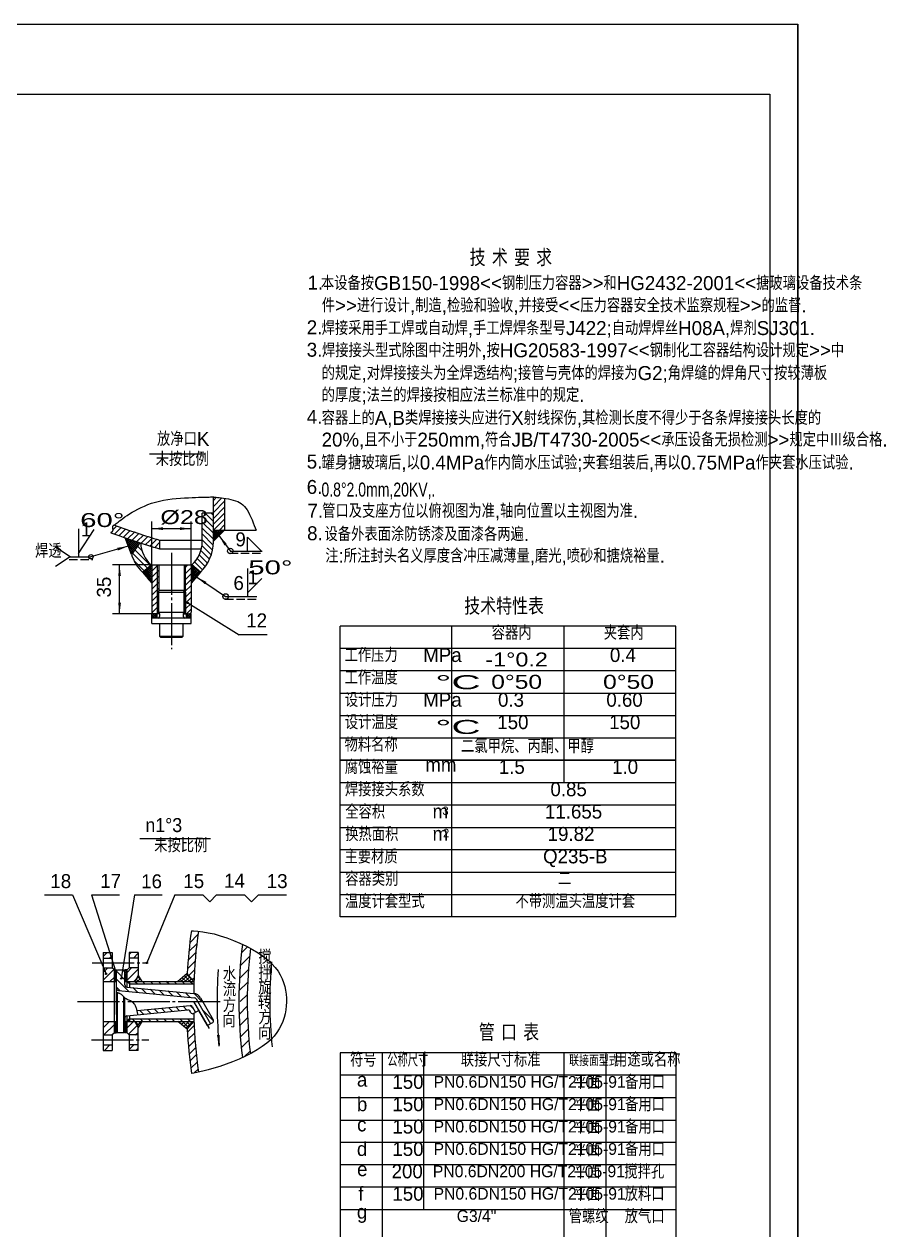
# Model space of a CAD drawing. Extents: x -33 to 593, y -246 to 621.
# Drawn here: x 284.6 to 592.7, y 164.3 to 595.5 of the extents above; entities that cross this region are included whole.
import ezdxf

# ---------------------------------------------------------------- set-up
doc = ezdxf.new("R2010")
doc.units = 0
doc.linetypes.add('DASHDOT', pattern=[18, 15, -1, 1, -1])
doc.linetypes.add('DASHED', pattern=[4, 3, -1])
doc.layers.get('0').update_dxf_attribs({"linetype": 'CONTINUOUS'})
for name, color, linetype in [('1', 7, 'CONTINUOUS'), ('2', 8, 'DASHDOT'), ('3', 2, 'DASHED'), ('5', 214, 'CONTINUOUS')]:
    doc.layers.add(name, color=color, linetype=linetype)
doc.styles.get("Standard").update_dxf_attribs({"font": 'isocp.shx', "width": 0.707, "bigfont": 'hztxt.shx'})
doc.styles.add('STYLE1', font='cadt_en.shx', dxfattribs={"width": 0.971372, "bigfont": 'cadt_hz.shx'})
doc.styles.add('STYLE10', font='cadt_en.shx', dxfattribs={"width": 1.565508, "bigfont": 'cadt_hz.shx'})
doc.styles.add('STYLE11', font='cadt_en.shx', dxfattribs={"width": 0.94961, "bigfont": 'cadt_hz.shx'})
doc.styles.add('STYLE13', font='cadt_en.shx', dxfattribs={"width": 2.161005, "bigfont": 'cadt_hz.shx'})
doc.styles.add('STYLE14', font='cadt_en.shx', dxfattribs={"width": 2.161005, "bigfont": 'cadt_hz.shx'})
doc.styles.add('STYLE15', font='cadt_en.shx', dxfattribs={"width": 1.248089, "bigfont": 'cadt_hz.shx'})
doc.styles.add('STYLE16', font='cadt_en.shx', dxfattribs={"width": 1.315585, "bigfont": 'cadt_hz.shx'})
doc.styles.add('STYLE17', font='cadt_en.shx', dxfattribs={"width": 1.315585, "bigfont": 'cadt_hz.shx'})
doc.styles.add('STYLE20', font='cadt_en.shx', dxfattribs={"width": 0.750162, "bigfont": 'cadt_hz.shx'})
doc.styles.add('STYLE8', font='cadt_en.shx', dxfattribs={"width": 1.565508, "bigfont": 'cadt_hz.shx'})
doc.styles.add('STYLE9', font='cadt_en.shx', dxfattribs={"width": 1.341857, "bigfont": 'cadt_hz.shx'})
doc.dimstyles.get("Standard").update_dxf_attribs({"dimtxt": 3.5, "dimasz": 4, "dimexe": 2, "dimexo": 0, "dimgap": 1, "dimtad": 1, "dimtoh": 1, "dimdec": 4, "dimzin": 0, "dimtxsty": 'STANDARD', "dimcen": 0, "dimazin": 3, "dimtfac": 1, "dimtdec": 4, "dimtmove": 0, "dimatfit": 3, "dimtolj": 1, "dimtzin": 0})

# ---------------------------------------------------------------- blocks, each defined once
blk = doc.blocks.new('*U119')
for p, q in [((316.13, 413.99), (316.05, 413.9)), ((316.19, 414.09), (316.13, 413.99)), ((316.24, 414.21), (316.19, 414.09)), ((316.22, 415.69), (316.2, 415.54)), ((316.2, 415.54), (316.2, 415.38)), ((316.2, 415.38), (316.22, 415.2)), ((316.25, 415.82), (316.22, 415.69)), ((316.22, 415.2), (316.24, 415.02)), ((316.24, 415.02), (316.26, 414.84)), ((316.27, 414.34), (316.24, 414.21)), ((316.31, 415.93), (316.25, 415.82)), ((316.26, 414.84), (316.28, 414.66)), ((316.28, 414.49), (316.27, 414.34)), ((316.28, 414.66), (316.28, 414.49)), ((316.37, 416.01), (316.31, 415.93)), ((316.45, 416.09), (316.37, 416.01)), ((316.53, 416.15), (316.45, 416.09)), ((316.61, 416.2), (316.53, 416.15)), ((316.69, 416.23), (316.61, 416.2)), ((316.75, 416.26), (316.69, 416.23)), ((316.8, 416.28), (316.75, 416.26)), ((316.84, 416.3), (316.8, 416.28)), ((316.87, 416.31), (316.84, 416.3)), ((316.89, 416.32), (316.87, 416.31)), ((316.9, 416.33), (316.89, 416.32)), ((316.91, 416.33), (316.9, 416.33)), ((316.91, 416.33), (316.91, 416.33, 1)), ((316.91, 416.33), (316.91, 416.33)), ((315.64, 413.62), (315.63, 413.61)), ((315.63, 413.61), (315.63, 413.6)), ((315.63, 413.61), (315.63, 413.6)), ((315.66, 413.63), (315.64, 413.62)), ((315.69, 413.64), (315.66, 413.63)), ((315.72, 413.66), (315.69, 413.64)), ((315.77, 413.69), (315.72, 413.66)), ((315.83, 413.73), (315.77, 413.69)), ((315.9, 413.78), (315.83, 413.73)), ((315.98, 413.83), (315.9, 413.78)), ((316.05, 413.9), (315.98, 413.83))]:
    blk.add_line(p, q)
blk = doc.blocks.new('*U120')
at = {"layer": '5'}
for p, q in [((321.25, 410.33), (321.48, 410.56)), ((324.02, 407.28), (321.42, 409.87)), ((324.31, 407.69), (321.44, 410.56)), ((321.44, 409.82), (322.19, 410.56)), ((321.64, 409.31), (322.89, 410.56)), ((321.83, 408.8), (323.6, 410.56)), ((322.03, 408.28), (324.31, 410.56)), ((324.61, 408.1), (322.15, 410.56)), ((322.22, 407.77), (324.84, 410.39)), ((322.42, 407.26), (325.37, 410.21)), ((322.61, 406.75), (325.91, 410.04)), ((324.91, 408.5), (322.86, 410.56)), ((325.21, 408.91), (323.56, 410.56)), ((325.51, 409.32), (324.27, 410.56)), ((325.81, 409.73), (325.3, 410.24)), ((323.72, 406.87), (321.86, 408.73)), ((323.42, 406.46), (322.29, 407.59)), ((323.12, 406.06), (322.73, 406.45, 1)), ((322.81, 406.24), (324.46, 407.88))]:
    blk.add_line(p, q, dxfattribs=at)
blk = doc.blocks.new('*U121')
at = {"layer": '5'}
for p, q in [((320.86, 411.35), (321.14, 411.64)), ((321.44, 410.56), (320.99, 411.02, 1)), ((322.15, 410.56), (321.03, 411.68)), ((321.05, 410.84), (321.67, 411.46)), ((321.48, 410.56), (322.2, 411.28)), ((322.86, 410.56), (322.11, 411.31)), ((322.19, 410.56), (322.72, 411.1)), ((322.89, 410.56), (323.25, 410.92)), ((323.56, 410.56), (323.18, 410.94)), ((323.6, 410.56), (323.78, 410.74)), ((324.27, 410.56), (324.24, 410.59)), ((324.31, 410.56), (324.31, 410.57))]:
    blk.add_line(p, q, dxfattribs=at)
blk = doc.blocks.new('*U122')
at = {"layer": '5'}
for p, q in [((327.37, 398.96), (330.27, 401.86)), ((327.69, 398.57), (330.27, 401.15)), ((330.27, 399.99), (329.02, 401.24)), ((330.27, 400.7), (329.4, 401.56)), ((330.27, 401.4), (329.79, 401.88)), ((327.04, 399.34), (328.52, 400.82, 1)), ((330.27, 396.45), (327.1, 399.62)), ((330.27, 397.16), (327.48, 399.95)), ((330.27, 397.87), (327.86, 400.27)), ((328.01, 398.19), (330.27, 400.44)), ((330.27, 398.58), (328.25, 400.59)), ((328.33, 397.81), (330.27, 399.74)), ((330.27, 399.28), (328.63, 400.92)), ((328.66, 397.42), (330.27, 399.03)), ((328.98, 397.04), (330.27, 398.32)), ((330.27, 395.75), (328.99, 397.02)), ((329.3, 396.65), (330.27, 397.62)), ((329.62, 396.27), (330.27, 396.91)), ((329.95, 395.88), (330.27, 396.2))]:
    blk.add_line(p, q, dxfattribs=at)
blk = doc.blocks.new('*U123')
at = {"layer": '5'}
for p, q in [((330.27, 395.54), (331.46, 396.73, 1)), ((330.27, 393.41), (332.77, 395.91)), ((330.27, 391.29), (332.77, 393.79)), ((330.27, 389.17), (332.27, 391.17)), ((330.27, 387.05), (332.27, 389.05)), ((330.34, 385), (332.27, 386.93))]:
    blk.add_line(p, q, dxfattribs=at)
blk = doc.blocks.new('*U124')
at = {"layer": '5'}
for p, q in [((344.27, 401.05), (341.77, 398.55, 1)), ((344.27, 398.93), (341.77, 396.43))]:
    blk.add_line(p, q, dxfattribs=at)
blk = doc.blocks.new('*U125')
at = {"layer": '5'}
for p, q in [((344.27, 396.81), (341.77, 394.31, 1)), ((344.27, 394.69), (342.09, 392.51)), ((342.27, 390.57), (344.27, 392.57)), ((342.27, 388.44), (344.27, 390.44)), ((342.27, 386.32), (344.27, 388.32)), ((342.64, 384.58), (344.27, 386.2))]:
    blk.add_line(p, q, dxfattribs=at)
blk = doc.blocks.new('*U126')
at = {"layer": '5'}
for p, q in [((330.27, 384.22), (330.62, 384.58)), ((330.27, 383.51), (331.33, 384.58)), ((331.47, 383.08), (330.27, 384.28)), ((330.53, 383.08), (332.02, 384.56)), ((332.02, 383.23), (330.67, 384.58)), ((331.24, 383.08), (332.02, 383.85)), ((332.02, 383.94), (331.38, 384.58)), ((330.76, 383.08), (330.27, 383.57, 1)), ((331.95, 383.08), (332.02, 383.14))]:
    blk.add_line(p, q, dxfattribs=at)
blk = doc.blocks.new('*U127')
at = {"layer": '5'}
for p, q in [((342.52, 384.45), (342.64, 384.58)), ((342.52, 383.74), (343.35, 384.58)), ((343.49, 383.08), (342.52, 384.05)), ((342.55, 383.08), (344.05, 384.58)), ((344.19, 383.08), (342.69, 384.58)), ((343.26, 383.08), (344.27, 384.08)), ((344.27, 383.71), (343.4, 384.58)), ((344.27, 384.42), (344.11, 384.58)), ((342.78, 383.08), (342.52, 383.34, 1)), ((343.97, 383.08), (344.27, 383.37))]:
    blk.add_line(p, q, dxfattribs=at)
blk = doc.blocks.new('*U128')
at = {"layer": '5'}
for p, q in [((330.27, 401.9), (330.44, 402.08, 1)), ((330.27, 399.78), (332.56, 402.08)), ((330.27, 397.66), (332.77, 400.16)), ((331.46, 396.73), (332.77, 398.04))]:
    blk.add_line(p, q, dxfattribs=at)
blk = doc.blocks.new('*U129')
at = {"layer": '5'}
for p, q in [((344.27, 401.99), (344.35, 402.08)), ((344.27, 401.28), (344.81, 401.83)), ((347.04, 398.81), (344.27, 401.58)), ((344.27, 400.58), (345.19, 401.51)), ((344.27, 399.87), (345.58, 401.18)), ((347.36, 399.19), (344.48, 402.08)), ((346.72, 398.42), (344.27, 400.87)), ((344.27, 399.16), (345.96, 400.86)), ((344.27, 398.46), (346.35, 400.54)), ((344.27, 397.75), (346.73, 400.22)), ((346.39, 398.04), (344.27, 400.17)), ((344.27, 397.04), (347.12, 399.89)), ((344.27, 396.33), (347.5, 399.57)), ((346.07, 397.65), (344.27, 399.46)), ((345.75, 397.27), (344.27, 398.75)), ((345.42, 396.89), (344.27, 398.04)), ((345.1, 396.5), (344.27, 397.34)), ((344.78, 396.12), (344.27, 396.63)), ((344.27, 395.63), (344.91, 396.28)), ((344.46, 395.73), (344.27, 395.92, 1))]:
    blk.add_line(p, q, dxfattribs=at)
blk = doc.blocks.new('*U130')
at = {"layer": '5'}
for p, q in [((316.28, 414.56), (317.75, 416.02, 1)), ((316.96, 413.12), (319.31, 415.46)), ((318.52, 412.56), (320.88, 414.91)), ((320.09, 412), (322.45, 414.36)), ((321.67, 411.46), (324.03, 413.82)), ((323.25, 410.92), (325.62, 413.29)), ((325.01, 410.56), (327.22, 412.77)), ((327.14, 410.56), (328.82, 412.25)), ((329.26, 410.56), (330.44, 411.74)), ((331.38, 410.56), (332.06, 411.24))]:
    blk.add_line(p, q, dxfattribs=at)
blk = doc.blocks.new('*U131')
at = {"layer": '5'}
for p, q in [((324.84, 410.39), (325.01, 410.56, 1)), ((326.44, 409.87), (327.14, 410.56)), ((328.04, 409.35), (329.26, 410.56)), ((329.66, 408.84), (331.38, 410.56)), ((331.28, 408.34), (333.05, 410.11)), ((332.9, 407.85), (333.05, 407.99))]:
    blk.add_line(p, q, dxfattribs=at)
blk = doc.blocks.new('*U132')
for p, q in [((352.27, 426.37), (352.27, 426.37, 1)), ((352.27, 426.37), (352.29, 426.37)), ((352.29, 426.37), (352.34, 426.37)), ((352.34, 426.37), (352.45, 426.35)), ((352.45, 426.35), (352.62, 426.34)), ((352.62, 426.34), (352.88, 426.31)), ((352.88, 426.31), (353.24, 426.27)), ((353.24, 426.27), (353.73, 426.22)), ((353.73, 426.22), (354.34, 426.15)), ((354.34, 426.15), (355.06, 426.06)), ((355.06, 426.06), (355.87, 425.96)), ((355.87, 425.96), (356.73, 425.83)), ((356.73, 425.83), (357.62, 425.67)), ((357.62, 425.67), (358.51, 425.49)), ((358.51, 425.49), (359.38, 425.27)), ((359.38, 425.27), (360.2, 425.02)), ((360.2, 425.02), (360.95, 424.72)), ((360.95, 424.72), (361.62, 424.38)), ((361.62, 424.38), (362.24, 423.99)), ((362.24, 423.99), (362.81, 423.53)), ((362.81, 423.53), (363.33, 423.01)), ((363.33, 423.01), (363.83, 422.4)), ((363.83, 422.4), (364.3, 421.72)), ((364.3, 421.72), (364.76, 420.94)), ((364.76, 420.94), (365.22, 420.07)), ((365.22, 420.07), (365.66, 419.13)), ((365.66, 419.13), (366.09, 418.16)), ((366.09, 418.16), (366.49, 417.18)), ((366.49, 417.18), (366.87, 416.22)), ((366.87, 416.22), (367.21, 415.33)), ((367.21, 415.33), (367.51, 414.54))]:
    blk.add_line(p, q)
blk = doc.blocks.new('*U133')
at = {"layer": '5'}
for p, q in [((352.27, 425.09), (353.43, 426.25, 1)), ((352.27, 422.96), (355.33, 426.03)), ((352.27, 420.84), (356.27, 424.84)), ((352.27, 418.72), (356.27, 422.72)), ((352.27, 416.6), (356.27, 420.6)), ((352.32, 414.54), (356.27, 418.48)), ((354.44, 414.54), (356.27, 416.36))]:
    blk.add_line(p, q, dxfattribs=at)
blk = doc.blocks.new('*U134')
at = {"layer": '5'}
for p, q in [((352.27, 414.48), (352.32, 414.54)), ((352.27, 413.77), (353.03, 414.54)), ((352.27, 413.06), (353.74, 414.54)), ((352.27, 412.36), (354.44, 414.54)), ((352.27, 411.65), (355.15, 414.54)), ((352.27, 410.94), (355.86, 414.54)), ((354.18, 412.47), (352.27, 414.39)), ((354.54, 412.82), (352.82, 414.54)), ((354.89, 413.17), (353.53, 414.54)), ((355.25, 413.52), (354.24, 414.54)), ((355.6, 413.88), (354.94, 414.54)), ((355.96, 414.23), (355.65, 414.54)), ((353.83, 412.12), (352.27, 413.68)), ((353.47, 411.76), (352.27, 412.97)), ((353.12, 411.41), (352.27, 412.26)), ((352.76, 411.06), (352.27, 411.56)), ((352.41, 410.71), (352.27, 410.85, 1))]:
    blk.add_line(p, q, dxfattribs=at)
blk = doc.blocks.new('*U135')
for p, q in [((325.29, 422.04), (326.42, 422.6)), ((326.42, 422.6), (327.61, 423.13)), ((327.61, 423.13), (328.87, 423.64)), ((328.87, 423.64), (330.18, 424.1)), ((330.18, 424.1), (331.55, 424.52)), ((331.55, 424.52), (332.98, 424.89)), ((332.98, 424.89), (334.46, 425.2)), ((334.46, 425.2), (335.97, 425.45)), ((335.97, 425.45), (337.49, 425.66)), ((337.49, 425.66), (339.01, 425.82)), ((339.01, 425.82), (340.5, 425.95)), ((340.5, 425.95), (341.95, 426.04)), ((341.95, 426.04), (343.33, 426.12)), ((343.33, 426.12), (344.62, 426.18)), ((344.62, 426.18), (345.81, 426.22)), ((345.81, 426.22), (346.89, 426.26)), ((346.89, 426.26), (347.87, 426.29)), ((347.87, 426.29), (348.74, 426.32)), ((348.74, 426.32), (349.5, 426.33)), ((349.5, 426.33), (350.17, 426.34)), ((350.17, 426.34), (350.72, 426.35)), ((350.72, 426.35), (351.18, 426.36)), ((351.18, 426.36), (351.54, 426.36)), ((351.54, 426.36), (351.81, 426.37)), ((351.81, 426.37), (352, 426.37)), ((352, 426.37), (352.13, 426.37)), ((352.13, 426.37), (352.21, 426.37)), ((352.21, 426.37), (352.27, 426.37)), ((352.25, 426.37), (352.26, 426.37)), ((319.27, 418.22), (319.91, 418.7)), ((319.91, 418.7), (320.63, 419.22)), ((320.63, 419.22), (321.42, 419.76)), ((321.42, 419.76), (322.28, 420.33)), ((322.28, 420.33), (323.22, 420.9)), ((323.22, 420.9), (324.22, 421.47)), ((324.22, 421.47), (325.29, 422.04)), ((316.91, 416.33), (316.92, 416.34)), ((316.91, 416.33), (316.91, 416.33, 1)), ((316.92, 416.34), (316.96, 416.37)), ((316.96, 416.37), (317.03, 416.42)), ((317.03, 416.42), (317.14, 416.51)), ((317.14, 416.51), (317.3, 416.65)), ((317.3, 416.65), (317.53, 416.84)), ((317.53, 416.84), (317.84, 417.09)), ((317.84, 417.09), (318.23, 417.41)), ((318.23, 417.41), (318.71, 417.79)), ((318.71, 417.79), (319.27, 418.22))]:
    blk.add_line(p, q)
blk = doc.blocks.new('*U136')
at = {"layer": '5'}
for p, q in [((330.27, 402.08), (322.15, 402.08, 1)), ((330.77, 384.58), (324.83, 384.58))]:
    blk.add_line(p, q, dxfattribs=at)
blk = doc.blocks.new('*D137')
for p, q in [((330.27, 402.08), (330.27, 417.54)), ((330.27, 415.04), (344.27, 415.04)), ((344.27, 402.08), (344.27, 417.54))]:
    blk.add_line(p, q)
for points in [[(330.27, 415.04), (334.27, 415.54), (334.27, 414.54)], [(344.27, 415.04), (340.27, 414.54), (340.27, 415.54)]]:
    blk.add_solid(points)
at = {"insert": (333.33, 416.47), "char_height": 5, "attachment_point": 7, "style": 'STYLE9'}
blk.add_mtext('%%c28', dxfattribs=at)
blk = doc.blocks.new('*D138')
for p, q in [((322.15, 402.08), (316.21, 402.08)), ((318.71, 384.58), (318.71, 402.08)), ((324.83, 384.58), (316.21, 384.58))]:
    blk.add_line(p, q)
for points in [[(318.71, 402.08), (319.21, 398.08), (318.21, 398.08)], [(318.71, 384.58), (318.21, 388.58), (319.21, 388.58)]]:
    blk.add_solid(points)
at = {"style": 'STYLE1'}
blk.add_text('35', height=5, rotation=90, dxfattribs=at).set_placement((315.62, 390.43))
blk = doc.blocks.new('*U139')
blk.add_line((354.26, 412.55), (358.31, 407.05))
blk.add_solid([(354.26, 412.55), (357.04, 409.62), (356.23, 409.03)])
blk = doc.blocks.new('*U140')
blk.add_line((346.2, 397.81), (356.64, 390.77))
blk.add_solid([(346.2, 397.81), (349.8, 395.99), (349.24, 395.16)])
blk = doc.blocks.new('*U141')
blk.add_line((321.84, 408.79), (308.47, 404.98))
blk.add_solid([(321.84, 408.79), (318.13, 407.21), (317.85, 408.17)])
blk = doc.blocks.new('*U142')
at = {"layer": '1'}
for p, q in [((317.64, 249.19), (317.63, 249.19)), ((317.63, 249.19), (317.63, 249.19)), ((317.66, 249.18), (317.64, 249.19)), ((317.7, 249.17), (317.66, 249.18)), ((317.75, 249.15), (317.7, 249.17)), ((317.83, 249.13), (317.75, 249.15)), ((317.93, 249.1), (317.83, 249.13)), ((318.06, 249.05), (317.93, 249.1)), ((318.21, 249), (318.06, 249.05)), ((318.38, 248.94), (318.21, 249)), ((318.57, 248.86), (318.38, 248.94)), ((318.77, 248.77), (318.57, 248.86)), ((318.97, 248.67), (318.77, 248.77)), ((319.18, 248.54), (318.97, 248.67)), ((319.39, 248.4), (319.18, 248.54)), ((319.59, 248.23), (319.39, 248.4)), ((319.79, 248.05), (319.59, 248.23)), ((319.98, 247.86), (319.79, 248.05)), ((320.19, 247.66), (319.98, 247.86)), ((320.4, 247.46), (320.19, 247.66)), ((320.63, 247.26), (320.4, 247.46)), ((320.87, 247.07), (320.63, 247.26)), ((321.13, 246.89), (320.87, 247.07)), ((321.41, 246.73), (321.13, 246.89)), ((321.71, 246.59), (321.41, 246.73)), ((322.03, 246.44), (321.71, 246.59)), ((322.34, 246.3), (322.03, 246.44)), ((322.65, 246.16), (322.34, 246.3)), ((322.96, 246), (322.65, 246.16)), ((323.24, 245.83), (322.96, 246)), ((323.51, 245.64), (323.24, 245.83)), ((323.75, 245.42), (323.51, 245.64)), ((323.96, 245.18), (323.75, 245.42)), ((324.14, 244.92), (323.96, 245.18)), ((324.3, 244.64), (324.14, 244.92)), ((324.44, 244.35), (324.3, 244.64)), ((324.57, 244.06), (324.44, 244.35)), ((324.68, 243.76), (324.57, 244.06)), ((324.77, 243.47), (324.68, 243.76)), ((324.86, 243.18), (324.77, 243.47)), ((324.93, 242.89), (324.86, 243.18)), ((325, 242.62), (324.93, 242.89)), ((325.05, 242.37), (325, 242.62)), ((325.1, 242.13), (325.05, 242.37)), ((325.14, 241.92), (325.1, 242.13)), ((325.17, 241.74), (325.14, 241.92)), ((325.19, 241.58), (325.17, 241.74)), ((325.21, 241.46), (325.19, 241.58)), ((325.23, 241.37), (325.21, 241.46)), ((325.24, 241.31), (325.23, 241.37)), ((325.25, 241.26), (325.24, 241.31)), ((325.25, 241.24), (325.25, 241.26)), ((325.25, 241.22), (325.25, 241.24)), ((325.26, 241.22), (325.25, 241.22)), ((325.26, 241.22), (325.26, 241.22, 1))]:
    blk.add_line(p, q, dxfattribs=at)
blk = doc.blocks.new('*U143')
at = {"layer": '5'}
for p, q in [((340.73, 253.11), (343.2, 255.58)), ((342.48, 253.11), (341.14, 254.45)), ((343.89, 253.11), (341.9, 255.1)), ((342.15, 253.11), (343.84, 254.81)), ((345.07, 253.35), (342.67, 255.74)), ((339.65, 253.11), (339.6, 253.16, 1)), ((341.06, 253.11), (340.37, 253.81)), ((343.56, 253.11), (344.49, 254.04)), ((344.97, 253.11), (345.13, 253.27))]:
    blk.add_line(p, q, dxfattribs=at)
blk = doc.blocks.new('*U144')
at = {"layer": '5'}
for p, q in [((340.92, 237.7), (339.76, 238.86, 1)), ((340.13, 238.36), (340.62, 238.86)), ((340.9, 237.72), (342.04, 238.86)), ((343.4, 236.63), (341.17, 238.86)), ((341.67, 237.07), (343.45, 238.86)), ((342.43, 236.43), (344.87, 238.86)), ((344.04, 237.4), (342.59, 238.86)), ((344.69, 238.17), (344, 238.86))]:
    blk.add_line(p, q, dxfattribs=at)
blk = doc.blocks.new('*U145')
at = {"layer": '5'}
for p, q in [((324.62, 253.97), (325.58, 254.93)), ((326.22, 253.81), (325.15, 254.88)), ((325.51, 253.11), (324.63, 253.99, 1)), ((325.18, 253.11), (326.1, 254.03)), ((326.59, 253.11), (326.61, 253.13))]:
    blk.add_line(p, q, dxfattribs=at)
blk = doc.blocks.new('*U146')
at = {"layer": '5'}
for p, q in [((325.74, 237.32), (324.2, 238.86, 1)), ((324.47, 238.26), (325.07, 238.86)), ((324.99, 237.37), (326.48, 238.86)), ((326.26, 238.22), (325.62, 238.86))]:
    blk.add_line(p, q, dxfattribs=at)
blk = doc.blocks.new('*U147')
at = {"layer": '5'}
for p, q in [((321.51, 252.98), (321.64, 253.11)), ((321.86, 252.63), (322.25, 253.01)), ((322.25, 252.83), (321.97, 253.11, 1)), ((322.22, 252.27), (322.25, 252.31))]:
    blk.add_line(p, q, dxfattribs=at)
blk = doc.blocks.new('*U148')
at = {"layer": '5'}
for p, q in [((321.53, 238.86), (322.25, 239.58)), ((322.08, 238.86), (321.73, 239.21, 1)), ((322.25, 239.4), (322.08, 239.57)), ((322.24, 238.86), (322.25, 238.87))]:
    blk.add_line(p, q, dxfattribs=at)
blk = doc.blocks.new('*U149')
at = {"layer": '5'}
for p, q in [((316.88, 256.83), (317.28, 257.24)), ((316.88, 256.13), (317.63, 256.88)), ((317.63, 256.04), (316.88, 256.79)), ((316.88, 255.42), (317.63, 256.17)), ((317.63, 255.34), (316.88, 256.09)), ((316.88, 254.71), (317.63, 255.46)), ((317.63, 254.63), (316.88, 255.38)), ((316.88, 254), (317.63, 254.75)), ((317.63, 253.92), (316.88, 254.67)), ((317.63, 256.75), (317.14, 257.24)), ((316.88, 253.3), (317.63, 254.05)), ((317.63, 253.21), (316.88, 253.96)), ((317.02, 253.11), (316.88, 253.26, 1)), ((317.4, 253.11), (317.63, 253.34))]:
    blk.add_line(p, q, dxfattribs=at)
blk = doc.blocks.new('*U150')
at = {"layer": '5'}
for p, q in [((320.63, 257.05), (320.82, 257.24)), ((320.63, 256.34), (321.38, 257.09)), ((321.38, 255.83), (320.63, 256.58)), ((320.63, 255.63), (321.38, 256.38)), ((321.38, 255.12), (320.63, 255.87)), ((320.63, 254.93), (321.38, 255.68)), ((321.38, 254.41), (320.63, 255.16)), ((320.63, 254.22), (321.38, 254.97)), ((321.38, 253.71), (320.63, 254.46)), ((321.38, 256.54), (320.68, 257.24)), ((320.63, 253.51), (321.38, 254.26)), ((321.27, 253.11), (320.63, 253.75, 1)), ((320.93, 253.11), (321.38, 253.55))]:
    blk.add_line(p, q, dxfattribs=at)
blk = doc.blocks.new('*U151')
at = {"layer": '5'}
for p, q in [((316.88, 238.45), (317.29, 238.86)), ((316.88, 237.74), (317.63, 238.49)), ((317.63, 237.66), (316.88, 238.41)), ((316.88, 237.03), (317.63, 237.78)), ((317.63, 236.95), (316.88, 237.7)), ((317.63, 238.37), (317.13, 238.86)), ((316.88, 236.33), (317.63, 237.08)), ((317.63, 236.24), (316.88, 236.99)), ((316.88, 235.62), (317.63, 236.37)), ((317.63, 235.54), (316.88, 236.29)), ((316.88, 234.91), (317.63, 235.66)), ((317.63, 234.83), (316.88, 235.58)), ((317.01, 234.74), (316.88, 234.87, 1)), ((317.41, 234.74), (317.63, 234.95))]:
    blk.add_line(p, q, dxfattribs=at)
blk = doc.blocks.new('*U152')
at = {"layer": '5'}
for p, q in [((320.63, 238.66), (320.83, 238.86)), ((320.63, 237.95), (321.38, 238.7)), ((321.38, 237.44), (320.63, 238.19)), ((320.63, 237.25), (321.38, 238)), ((321.38, 236.74), (320.63, 237.49)), ((320.63, 236.54), (321.38, 237.29)), ((321.38, 238.15), (320.67, 238.86)), ((321.38, 238.86), (321.37, 238.86)), ((321.38, 236.03), (320.63, 236.78)), ((320.63, 235.83), (321.38, 236.58)), ((321.38, 235.32), (320.63, 236.07)), ((320.63, 235.13), (321.38, 235.88)), ((321.26, 234.74), (320.63, 235.37, 1)), ((320.94, 234.74), (321.38, 235.17))]:
    blk.add_line(p, q, dxfattribs=at)
blk = doc.blocks.new('*U153')
at = {"layer": '5'}
for p, q in [((322.13, 262.79), (322.82, 263.49, 1)), ((323.65, 261.49), (325.38, 263.21))]:
    blk.add_line(p, q, dxfattribs=at)
blk = doc.blocks.new('*U154')
at = {"layer": '5'}
for p, q in [((321.38, 256.38), (322.98, 257.99, 1)), ((321.38, 253.55), (325.38, 257.55)), ((323.76, 253.11), (324.62, 253.97))]:
    blk.add_line(p, q, dxfattribs=at)
blk = doc.blocks.new('*U155')
at = {"layer": '5'}
for p, q in [((321.38, 236.58), (323.65, 238.86, 1)), ((321.87, 234.25), (324.99, 237.37)), ((324.44, 233.99), (325.38, 234.93))]:
    blk.add_line(p, q, dxfattribs=at)
blk = doc.blocks.new('*U156')
at = {"layer": '5'}
for p, q in [((322.13, 228.85), (323.76, 230.49, 1)), ((324.59, 228.49), (325.38, 229.27))]:
    blk.add_line(p, q, dxfattribs=at)
blk = doc.blocks.new('*U157')
at = {"layer": '5'}
for p, q in [((362.31, 263.37), (364.44, 265.5)), ((361.87, 258.7), (365.18, 262.01, 1)), ((361.58, 254.16), (364.78, 257.36)), ((361.42, 249.76), (364.52, 252.86)), ((361.89, 245.99), (364.4, 248.49)), ((361.44, 241.3), (364.39, 244.24)), ((361.61, 237.22), (364.49, 240.09)), ((361.88, 233.24), (364.69, 236.05)), ((362.23, 229.35), (364.98, 232.11)), ((363.38, 226.26), (365.37, 228.25))]:
    blk.add_line(p, q, dxfattribs=at)
blk = doc.blocks.new('*U158')
at = {"layer": '5'}
for p, q in [((324.97, 252.24), (324.09, 253.11)), ((327.8, 252.24), (326.92, 253.11)), ((330.63, 252.24), (329.75, 253.11)), ((333.45, 252.24), (332.58, 253.11)), ((336.28, 252.24), (335.41, 253.11)), ((339.11, 252.24), (338.24, 253.11)), ((341.94, 252.24), (341.06, 253.11)), ((344.77, 252.24), (343.89, 253.11, 1))]:
    blk.add_line(p, q, dxfattribs=at)
blk = doc.blocks.new('*U159')
at = {"layer": '5'}
for p, q in [((320.63, 253.75), (317.63, 256.75)), ((320.63, 256.58), (319.97, 257.24)), ((321.98, 249.56), (317.63, 253.92)), ((318.85, 249.87), (317.63, 251.09)), ((325.12, 249.26), (323.45, 250.93)), ((328.25, 248.96), (326.58, 250.63)), ((331.38, 248.65), (329.71, 250.32)), ((334.51, 248.35), (332.84, 250.02)), ((337.64, 248.05), (335.97, 249.72)), ((340.77, 247.74), (339.11, 249.41)), ((343.91, 247.44), (342.24, 249.11)), ((348.19, 245.99), (345.37, 248.81, 1))]:
    blk.add_line(p, q, dxfattribs=at)
blk = doc.blocks.new('*U160')
at = {"layer": '5'}
for p, q in [((327.3, 241.42), (325.93, 242.79)), ((329.88, 241.67), (328.51, 243.04)), ((332.46, 241.91), (331.09, 243.29)), ((335.04, 242.16), (333.67, 243.54)), ((337.62, 242.41), (336.24, 243.79)), ((340.2, 242.66), (338.82, 244.04)), ((342.78, 242.91), (341.4, 244.29)), ((345.02, 243.5), (343.98, 244.53, 1))]:
    blk.add_line(p, q, dxfattribs=at)
blk = doc.blocks.new('*U161')
at = {"layer": '5'}
for p, q in [((348.69, 245.48), (348.19, 245.99, 1)), ((352.31, 239.04), (348.46, 242.89))]:
    blk.add_line(p, q, dxfattribs=at)
blk = doc.blocks.new('*U162')
for p, q in [((343.85, 266.97), (346.73, 269.86, 1)), ((343.22, 260.7), (345.98, 263.45)), ((343.5, 263.8), (346.32, 266.62)), ((343, 257.64), (345.7, 260.35)), ((343.46, 255.27), (345.48, 257.3)), ((344.75, 253.73), (345.32, 254.31)), ((342.96, 234.98), (345.34, 237.35)), ((343.14, 232.33), (345.48, 234.67)), ((343.36, 229.72), (345.67, 232.03)), ((343.61, 227.14), (345.9, 229.43)), ((343.89, 224.6), (346.15, 226.86)), ((344.21, 222.08), (346.44, 224.32)), ((345.35, 220.39), (346.77, 221.81))]:
    blk.add_line(p, q)
blk = doc.blocks.new('*U163')
at = {"layer": '5'}
for p, q in [((312.88, 262.02), (314.34, 263.49, 1)), ((315.17, 261.49), (316.13, 262.45))]:
    blk.add_line(p, q, dxfattribs=at)
blk = doc.blocks.new('*U164')
at = {"layer": '5'}
for p, q in [((312.88, 256.37), (314.49, 257.99, 1)), ((312.88, 253.54), (316.72, 257.39)), ((315.28, 253.11), (316.88, 254.71))]:
    blk.add_line(p, q, dxfattribs=at)
blk = doc.blocks.new('*U165')
at = {"layer": '5'}
for p, q in [((312.88, 236.57), (315.17, 238.86, 1)), ((313.12, 233.99), (316.88, 237.74)), ((315.95, 233.99), (316.88, 234.91))]:
    blk.add_line(p, q, dxfattribs=at)
blk = doc.blocks.new('*U166')
at = {"layer": '5'}
for p, q in [((313.28, 228.49), (315.28, 230.49, 1)), ((316.11, 228.49), (316.13, 228.51))]:
    blk.add_line(p, q, dxfattribs=at)
blk = doc.blocks.new('*U167')
for p, q in [((344.39, 271.22), (345.1, 271.2)), ((345.1, 271.2), (346.72, 271.09, 1)), ((346.72, 271.09), (348.49, 270.89)), ((348.49, 270.89), (350.43, 270.56)), ((350.43, 270.56), (352.51, 270.1)), ((352.51, 270.1), (354.73, 269.47)), ((354.73, 269.47), (357.04, 268.7)), ((357.04, 268.7), (359.4, 267.8)), ((359.4, 267.8), (361.76, 266.8)), ((361.76, 266.8), (364.06, 265.7)), ((364.06, 265.7), (366.27, 264.53)), ((366.27, 264.53), (368.32, 263.3)), ((368.32, 263.3), (370.18, 262.04)), ((370.18, 262.04), (371.8, 260.76)), ((371.8, 260.76), (373.2, 259.45)), ((373.2, 259.45), (374.38, 258.14)), ((374.38, 258.14), (375.37, 256.8)), ((375.37, 256.8), (376.19, 255.46)), ((376.19, 255.46), (376.85, 254.1)), ((376.85, 254.1), (377.38, 252.73)), ((377.38, 252.73), (377.79, 251.35)), ((377.79, 251.35), (378.09, 249.96)), ((378.09, 249.96), (378.3, 248.56)), ((378.3, 248.56), (378.41, 247.16)), ((378.41, 247.16), (378.42, 245.76)), ((377.89, 241.58), (377.53, 240.2)), ((378.16, 242.96), (377.89, 241.58)), ((378.34, 244.36), (378.16, 242.96)), ((378.42, 245.76), (378.34, 244.36)), ((376.5, 237.49), (375.81, 236.16)), ((377.07, 238.84), (376.5, 237.49)), ((377.53, 240.2), (377.07, 238.84)), ((373.95, 233.56), (372.76, 232.3)), ((374.96, 234.85), (373.95, 233.56)), ((375.81, 236.16), (374.96, 234.85)), ((367.91, 228.65), (365.87, 227.5)), ((369.75, 229.84), (367.91, 228.65)), ((371.37, 231.05), (369.75, 229.84)), ((372.76, 232.3), (371.37, 231.05)), ((359.12, 224.41), (356.81, 223.53)), ((361.43, 225.37), (359.12, 224.41)), ((363.7, 226.41), (361.43, 225.37)), ((365.87, 227.5), (363.7, 226.41)), ((345.28, 220.38), (344.46, 220.25)), ((346.82, 220.67), (345.28, 220.38)), ((348.52, 221.04), (346.82, 220.67)), ((350.38, 221.5), (348.52, 221.04)), ((352.4, 222.06), (350.38, 221.5)), ((354.55, 222.74), (352.4, 222.06)), ((356.81, 223.53), (354.55, 222.74))]:
    blk.add_line(p, q)
blk = doc.blocks.new('*U168')
blk.add_line((354.38, 230.01), (354.02, 233.92))
blk.add_solid([(354.38, 230.01), (353.52, 233.94), (354.51, 234.03)])
blk = doc.blocks.new('*U169')
blk.add_line((373.06, 260.16), (372.71, 256.1))
blk.add_solid([(373.06, 260.16), (373.22, 256.13), (372.22, 256.22)])
blk = doc.blocks.new('*U170')
at = {"style": 'STYLE1'}
for s, p in [('0.4', (494.03, 367.36)), ('0.3', (454.03, 351.36)), ('0.60', (492.76, 351.36)), ('150', (453.76, 343.36)), ('150', (493.76, 343.36)), ('二氯甲烷、丙酮、甲醇', (440.82, 334.74))]:
    blk.add_text(s, height=5, dxfattribs=at).set_placement(p)
at = {"char_height": 5, "attachment_point": 7}
for s, insert, style in [('-1%%d0.2', (449.5, 365.69), 'STYLE15'), ('0%%d50', (451.59, 357.69), 'STYLE16'), ('0%%d50', (491.59, 357.69), 'STYLE17')]:
    blk.add_mtext(s, dxfattribs=dict(at, insert=insert, style=style))
blk = doc.blocks.new('*U171')
at = {"style": 'STYLE1'}
blk.add_text('注:所注封头名义厚度含冲压减薄量,磨光,喷砂和搪烧裕量.', height=5, dxfattribs=at).set_placement((392.28, 402.82))

msp = doc.modelspace()

# ---------------------------------------------------------------- linework, layer by layer
for p, q in [((-32.77011, 595.45676), (561.22989, 595.45676, 1)), ((561.22989, 595.45676), (561.22989, -245.54324)), ((561.22989, -245.54324), (561.22989, 595.45676)), ((304.05437, 414.9647), (304.05437, 404.90943)), ((304.05437, 406.16634), (309.58477, 414.71332)), ((301.04084, 404.98169), (295.75877, 408.42877)), ((301.04084, 404.98169), (295.75877, 401.53461)), ((332.26549, 384.82636), (332.26549, 402.07636)), ((342.26549, 384.82636), (342.26549, 402.07636)), ((332.76549, 385.07636), (332.76549, 392.82636)), ((341.76549, 385.07636), (341.76549, 392.82636)), ((343.10394, 388.47346), (361.49313, 377.07689)), ((437.55124, 276.19507), (437.55124, 380.19507, 1)), ((477.55124, 380.19507), (477.55124, 324.19507)), ((517.55124, 372.19507), (397.55124, 372.19507)), ((517.55124, 364.19507), (397.55124, 364.19507)), ((397.55124, 356.19507), (517.55124, 356.19507, 1)), ((397.55124, 348.19507), (517.55124, 348.19507, 1)), ((397.55124, 340.19507), (517.55124, 340.19507)), ((397.55124, 332.19507), (517.55124, 332.19507, 1)), ((517.55124, 332.19507), (397.55124, 332.19507, 1)), ((517.55124, 324.19507), (397.55124, 324.19507, 1)), ((517.55124, 316.19507), (397.55124, 316.19507, 1)), ((397.55124, 308.19507), (517.55124, 308.19507, 1)), ((517.55124, 300.19507), (397.55124, 300.19507)), ((517.55124, 300.19507), (397.55124, 300.19507, 1)), ((397.55124, 292.19507), (517.55124, 292.19507)), ((301.85626, 284.10073), (313.88198, 255.82118)), ((324.00503, 284.10073), (319.29753, 254.21657)), ((397.55124, 284.19507), (517.55124, 284.19507)), ((412.55124, 227.55637), (412.55124, 91.55637)), ((427.55124, 171.55637), (427.55124, 227.55637)), ((477.55124, 227.55637), (477.55124, 91.55637)), ((492.55124, 227.55637), (492.55124, 91.55637)), ((517.55124, 219.55637), (397.55124, 219.55637, 1)), ((517.55124, 211.55637), (397.55124, 211.55637)), ((397.55124, 203.55637), (517.55124, 203.55637, 1)), ((517.55124, 195.55637), (397.55124, 195.55637, 1)), ((517.55124, 187.55637), (397.55124, 187.55637, 1)), ((517.55124, 179.55637), (397.55124, 179.55637, 1)), ((397.55124, 171.55637), (517.55124, 171.55637, 1))]:
    msp.add_line(p, q)
msp.add_circle((308.46946, 404.97962), 0.78529)
at = {"layer": '1'}
for p, q in [((-22.77011, 570.45676), (551.22989, 570.45676)), ((551.22989, 570.45676), (551.22989, -235.54324)), ((352.26549, 410.35049), (352.26549, 426.37392)), ((356.26549, 425.89995), (356.26549, 414.53567)), ((348.26549, 410.35049), (348.26549, 420.56164)), ((352.26549, 420.56164), (348.26549, 420.56164)), ((356.26549, 414.53567), (352.26401, 410.56164)), ((352.26549, 414.53567), (367.50509, 414.53567)), ((322.95974, 405.83991), (320.6888, 411.79681)), ((326.01214, 410.0048), (322.95974, 405.83991)), ((333.05131, 410.9352), (333.05131, 407.80204)), ((333.05131, 410.9352), (348.26549, 410.9352)), ((333.05131, 407.80204), (347.96621, 407.80204)), ((326.92642, 399.48295), (330.01713, 402.07636, 1)), ((330.01713, 402.07636), (330.26549, 402.07636)), ((330.26549, 402.07636), (344.26549, 402.07636)), ((330.26549, 402.07636), (330.26549, 385.07636, 1)), ((332.76549, 402.07636), (332.76549, 392.82636)), ((341.76549, 402.07636), (341.76549, 392.82636)), ((344.26549, 402.07636), (344.51386, 402.07636)), ((344.26549, 402.07636), (344.26549, 385.07636)), ((347.60457, 399.48295), (344.51386, 402.07636)), ((326.92642, 399.48295), (330.26549, 395.50359, 6.28319)), ((347.60457, 399.48295), (344.26549, 395.50359)), ((332.26549, 392.32636), (333.01549, 393.07636)), ((333.01549, 393.07636), (341.51549, 393.07636)), ((341.51549, 393.07636), (342.26549, 392.32636)), ((332.26549, 392.32636), (332.26549, 385.07636)), ((332.26549, 392.32636), (342.26549, 392.32636)), ((342.26549, 392.32636), (342.26549, 385.07636)), ((330.26549, 385.07636), (330.76549, 384.57636)), ((330.26549, 381.07636), (330.26549, 384.57636)), ((333.01549, 384.57636), (330.26549, 384.57636)), ((332.01549, 384.57636), (332.51549, 385.07636)), ((332.01549, 384.57636), (332.01549, 383.07636)), ((342.26549, 385.07636), (332.26549, 385.07636)), ((333.01549, 384.57636), (333.01549, 383.57636, 6.28319)), ((341.51549, 384.57636), (341.51549, 383.57636, 6.28319)), ((341.51549, 384.57636), (344.26549, 384.57636)), ((342.51549, 384.57636), (342.01549, 385.07636)), ((342.51549, 384.57636), (342.51549, 383.07636)), ((343.76549, 384.57636), (344.26549, 385.07636)), ((344.26549, 381.07636), (344.26549, 384.57636)), ((344.26549, 383.07636), (330.26549, 383.07636, 6.28319)), ((330.26549, 381.07636), (344.26549, 381.07636)), ((333.01549, 381.07636), (333.01549, 376.57636)), ((337.26549, 381.07636), (337.26549, 376.11409)), ((341.51549, 376.57636), (341.51549, 381.07636)), ((517.55124, 380.19507), (397.55124, 380.19507, 1)), ((397.55124, 276.19507), (397.55124, 380.19507)), ((517.55124, 276.19507), (517.55124, 380.19507)), ((333.01549, 376.57636), (333.51549, 376.07636)), ((333.01549, 376.57636), (341.51549, 376.57636)), ((341.01549, 376.07636), (333.51549, 376.07636)), ((341.01549, 376.07636), (341.51549, 376.57636)), ((371.49313, 377.07689), (361.49313, 377.07689)), ((291.85626, 284.10073), (301.85626, 284.10073, 6.28319)), ((308.67652, 284.10073), (318.67652, 284.10073)), ((324.00503, 284.10073), (334.00503, 284.10073)), ((338.43386, 284.10073), (348.43386, 284.10073)), ((353.43386, 284.10073), (363.43386, 284.10073)), ((368.43386, 284.10073), (378.43386, 284.10073)), ((517.55124, 276.19507), (397.55124, 276.19507)), ((517.55124, 276.19507), (397.55124, 276.19507)), ((312.87635, 263.48568), (312.87635, 228.48568)), ((312.87635, 263.48568), (316.12635, 263.48568)), ((316.12635, 263.48568), (316.12635, 257.98568)), ((322.12635, 263.48568), (322.12635, 257.98568)), ((325.37635, 263.48568), (322.12635, 263.48568)), ((325.37635, 263.48568), (325.37635, 255.27574)), ((312.87635, 261.48568), (316.12635, 261.48568)), ((325.37635, 261.48568), (322.12635, 261.48568)), ((312.87635, 257.98568), (316.12635, 257.98568)), ((316.87635, 257.23568), (316.12635, 257.98568)), ((316.87635, 234.73568), (316.87635, 257.23568)), ((316.87635, 257.23568), (317.62635, 257.23568)), ((317.62635, 256.86068), (318.00135, 257.23568, 1)), ((317.62635, 250.66657), (317.62635, 257.23568)), ((318.00135, 257.23568), (320.25135, 257.23568)), ((320.62635, 256.86068), (320.25135, 257.23568)), ((321.37635, 257.23568), (320.62635, 257.23568)), ((320.62635, 251.88313), (320.62635, 257.23568)), ((321.37635, 257.23568), (322.12635, 257.98568)), ((321.37635, 251.12963), (321.37635, 257.23568)), ((325.37635, 257.98568), (322.12635, 257.98568)), ((325.37635, 255.27574), (324.12635, 253.11068, 6.28319)), ((325.37635, 255.27574), (326.62635, 253.11068)), ((342.89956, 255.93376), (339.53515, 253.11068)), ((345.26841, 253.11068), (342.89956, 255.93376)), ((312.87635, 253.11068), (317.62635, 253.11068)), ((317.62635, 241.30479), (317.62635, 250.66657, 6.28319)), ((320.62635, 253.11068), (345.26841, 253.11068)), ((321.30408, 251.13662), (345.32037, 248.81141)), ((321.37635, 253.11068), (322.25135, 252.23568)), ((322.25135, 253.11068), (322.25135, 251.04491)), ((322.25135, 252.23568), (345.23565, 252.23568)), ((345.23565, 252.23568), (345.23565, 248.81961)), ((318.00135, 234.73568), (318.00135, 249.07301)), ((318.30408, 249.92006), (345.56005, 247.28119)), ((320.25135, 234.73568), (320.25135, 247.59884)), ((320.62635, 240.08823), (320.62635, 247.26052)), ((346.13729, 246.90968), (351.28466, 237.99418)), ((347.62935, 247.32537), (352.2087, 239.3937)), ((321.30408, 240.83474), (343.09824, 242.94481)), ((324.97857, 242.69751), (343.91458, 244.53086)), ((344.16901, 241.96885), (343.82003, 242.5733)), ((344.63637, 244.15935), (345.84304, 242.06933)), ((347.00135, 242.73808), (345.19353, 241.69433)), ((345.23565, 241.71866), (345.23565, 239.73568)), ((350.12635, 237.32543), (347.00135, 242.73808)), ((312.87635, 238.86068), (317.62635, 238.86068)), ((317.62635, 241.30479), (317.62635, 234.73568)), ((320.62635, 240.08823), (320.62635, 234.73568)), ((320.62635, 238.86068), (345.26841, 238.86068)), ((321.37635, 234.73568), (321.37635, 240.84173)), ((321.37635, 238.86068), (322.25135, 239.73568)), ((322.25135, 240.92645), (322.25135, 238.86068)), ((322.25135, 239.73568), (345.23565, 239.73568)), ((324.12635, 238.86068), (325.37635, 236.69562)), ((326.62635, 238.86068), (325.37635, 236.69562)), ((342.89956, 236.0376), (339.53515, 238.86068)), ((342.89956, 236.0376), (345.26841, 238.86068)), ((351.93418, 238.36918), (350.12635, 237.32543)), ((312.87635, 233.98568), (316.12635, 233.98568)), ((316.87635, 234.73568), (316.12635, 233.98568)), ((316.12635, 233.98568), (316.12635, 228.48568)), ((316.87635, 234.73568), (317.62635, 234.73568)), ((318.00135, 234.73568), (317.62635, 235.11068)), ((320.25135, 234.73568), (318.00135, 234.73568)), ((320.25135, 234.73568), (320.62635, 235.11068)), ((321.37635, 234.73568), (320.62635, 234.73568)), ((321.37635, 234.73568), (322.12635, 233.98568)), ((325.37635, 233.98568), (322.12635, 233.98568)), ((322.12635, 233.98568), (322.12635, 228.48568)), ((325.37635, 228.48568), (325.37635, 236.69562)), ((312.87635, 230.48568), (316.12635, 230.48568)), ((325.37635, 230.48568), (322.12635, 230.48568)), ((312.87635, 228.48568), (316.12635, 228.48568)), ((325.37635, 228.48568), (322.12635, 228.48568)), ((517.55124, 227.55637), (397.55124, 227.55637, 1)), ((397.55124, 227.55637), (397.55124, 91.55637)), ((517.55124, 227.55637), (517.55124, 91.55637))]:
    msp.add_line(p, q, dxfattribs=at)
for centre, radius, start, end in [((420.01549, 698.05405), 300, 249.8983485, 253.1491911), ((420.01549, 698.05405), 303, 249.8473797, 253.3209359), ((337.26549, 410.35049), 11, 182.2455199, 228.7807695), ((337.26549, 410.35049), 11, 311.2192305, 360), ((337.26549, 410.35049), 15, 313.5724725, 360), ((337.26549, 410.35049), 15, 197.5, 226.4275275), ((332.51549, 384.57636), 0.5, 0, 90), ((342.01549, 384.57636), 0.5, 90, 180), ((332.51549, 383.57636), 0.5, 270, 360), ((342.01549, 383.57636), 0.5, 180, 270), ((523.87635, 245.98568), 181.25, 171.9982088, 176.8536845), ((523.87635, 245.98568), 178.75, 171.9324323, 177.9962426), ((523.87635, 245.98568), 162.5, 172.7943657, 187.0956681), ((523.87635, 245.98568), 159.5, 173.1775781, 186.7275325), ((318.37635, 250.66657), 0.75, 180, 264.4699629), ((321.37635, 251.88313), 0.75, 180, 264.4699629), ((345.03127, 245.82537), 3, 30, 84.4699629), ((345.48777, 246.53468), 0.75, 30, 84.4699629), ((343.17051, 242.1983), 0.75, 30, 95.5300371), ((343.98686, 243.78435), 0.75, 30, 95.5300371), ((344.81853, 242.34385), 0.75, 210, 300), ((321.37635, 240.08823), 0.75, 95.5300371, 180), ((523.87635, 245.98568), 178.75, 181.9872117, 188.1348431), ((351.55918, 239.0187), 0.75, 300, 390), ((523.87635, 245.98568), 181.25, 183.1463155, 188.1629856)]:
    msp.add_arc(centre, radius, start, end, dxfattribs=at)
at = {"layer": '2'}
for p, q in [((337.26549, 406.43001), (337.26549, 372.00059)), ((308.96656, 259.73568), (328.94371, 259.73568)), ((303.65259, 245.98568), (355.5677, 245.98568, 6.28319)), ((345.12635, 245.98568), (350.75135, 236.24289)), ((308.67948, 232.23568), (329.23079, 232.23568))]:
    msp.add_line(p, q, dxfattribs=at)
at = {"layer": '3'}
for p, q in [((358.08005, 406.32028), (369.85935, 406.32028)), ((300.7101, 404.02679), (309.15193, 404.02679)), ((356.50948, 389.82927), (368.09246, 389.82927, 6.28319))]:
    msp.add_line(p, q, dxfattribs=at)
at = {"layer": '5'}
for p, q in [((329.43842, 441.78373), (349.4787, 441.78373, 1)), ((352.26549, 415.50057), (348.26549, 419.50057)), ((352.26549, 417.62189), (349.32574, 420.56164)), ((351.44706, 420.56164), (352.26549, 419.74321)), ((352.26549, 413.37925), (348.26549, 417.37925)), ((352.26549, 411.25793), (348.26549, 415.25793)), ((326.28725, 409.65901), (325.98225, 409.96401)), ((348.26549, 413.13661), (352.21993, 409.18217)), ((348.26549, 411.01529), (351.95696, 407.32382)), ((364.49666, 407.04601), (364.49666, 412.04601)), ((364.49666, 412.04601), (369.49666, 407.04601)), ((323.29074, 406.29155), (328.65168, 400.93061)), ((324.18791, 407.5157), (329.80514, 401.89848)), ((326.77112, 407.05382), (325.08508, 408.73986)), ((350.18603, 402.73079), (347.22859, 405.68823)), ((350.91276, 404.12538), (347.81235, 407.22579)), ((348.17975, 408.97971), (351.50985, 405.64961)), ((358.31156, 407.04601), (369.68565, 407.04601)), ((301.04084, 404.98169), (308.46946, 404.98169)), ((323.87984, 403.58114), (327.49823, 399.96275)), ((343.17002, 402.07636), (341.76549, 400.67183)), ((348.38799, 400.28619), (345.55475, 403.11943, 1)), ((349.34204, 401.45346), (346.46923, 404.32627)), ((347.36063, 399.19223), (347.3272, 399.22565)), ((364.5961, 390.82989), (364.5961, 400.82989)), ((364.5961, 392.19651), (369.5961, 397.19651)), ((356.63687, 390.77474), (367.85298, 390.77474)), ((325.97845, 304.26854), (351.20147, 304.26854)), ((308.67652, 284.10073), (317.30697, 256.8666)), ((338.43386, 284.10073), (328.41043, 259.73568)), ((348.43386, 284.10073), (350.93386, 281.60073)), ((350.93386, 281.60073), (353.43386, 284.10073)), ((363.43386, 284.10073), (365.93386, 281.60073)), ((365.93386, 281.60073), (368.43386, 284.10073)), ((324.20184, 238.86068), (323.32684, 239.73568)), ((327.03027, 238.86068), (326.15527, 239.73568)), ((329.85869, 238.86068), (328.98369, 239.73568)), ((332.68712, 238.86068), (331.81212, 239.73568)), ((335.51555, 238.86068), (334.64055, 239.73568)), ((338.34398, 238.86068), (337.46898, 239.73568)), ((341.1724, 238.86068), (340.2974, 239.73568)), ((344.00083, 238.86068), (343.12583, 239.73568))]:
    msp.add_line(p, q, dxfattribs=at)
for centre, radius in [((358.31156, 407.04601), 1), ((343.10394, 388.47346), 0.25), ((356.63687, 390.77474), 1), ((328.41043, 259.73568), 0.25), ((313.88198, 255.82118), 0.25), ((317.30697, 256.8666), 0.25), ((319.29753, 254.21657), 0.25)]:
    msp.add_circle(centre, radius, dxfattribs=at)
for radius, start, end in [(151.48734, 174.6449048, 186.1366881), (170.29466, 176.1742008, 185.2601804)]:
    msp.add_arc((523.87635, 245.98568), radius, start, end, dxfattribs=at)

# ---------------------------------------------------------------- block references
for name in ['*U135', '*U132', '*U133', '*U119', '*U130', '*U134', '*U121', '*U120', '*U131', '*U139', '*U141', '*U171', '*D138', '*U136', '*U122', '*U128', '*U124', '*U129', '*U123', '*U125', '*U140', '*U126', '*U127', '*U170', '*U162', '*U167', '*U163', '*U153', '*U157', '*U169', '*U164', '*U149', '*U159', '*U150', '*U154', '*U145', '*U143', '*U147', '*U158', '*U142', '*U161', '*U160', '*U165', '*U151', '*U152', '*U155', '*U148', '*U146', '*U144', '*U168', '*U166', '*U156']:
    msp.add_blockref(name, (0, 0))

# ---------------------------------------------------------------- texts
at = {"style": 'STYLE1'}
for s, height, p in [('1.', 5, (385.91281, 500.52647)), ('本设备按GB150-1998<<钢制压力容器>>和HG2432-2001<<搪玻璃设备技术条', 5, (390.70829, 500.35197)), ('件>>进行设计,制造,检验和验收,并接受<<压力容器安全技术监察规程>>的监督.', 5, (390.99429, 492.37397)), ('2.', 5, (385.63937, 484.52647)), ('焊接采用手工焊或自动焊,手工焊焊条型号J422;自动焊焊丝H08A,焊剂SJ301.', 5, (390.97129, 484.25997)), ('3.', 5, (385.63937, 476.52647)), ('焊接接头型式除图中注明外,按HG20583-1997<<钢制化工容器结构设计规定>>中', 5, (391.08229, 476.31897)), ('的规定,对焊接接头为全焊透结构;接管与壳体的焊接为G2;角焊缝的焊角尺寸按较薄板', 5, (390.96929, 468.17597)), ('的厚度;法兰的焊接按相应法兰标准中的规定.', 5, (390.96929, 460.33797)), ('4.', 5, (385.63937, 452.52647)), ('容器上的A,B类焊接接头应进行X射线探伤,其检测长度不得少于各条焊接接头长度的', 5, (390.96929, 452.13897)), ('放净口K', 5, (332.11442, 444.62965)), ('20%,且不小于250mm,符合JB/T4730-2005<<承压设备无损检测>>规定中Ⅲ级合格.', 5, (390.97729, 444.36897)), ('未按比例', 5, (331.63342, 437.43365)), ('5.', 5, (385.63937, 436.52647)), ('罐身搪玻璃后,以0.4MPa作内筒水压试验;夹套组装后,再以0.75MPa作夹套水压试验.', 5, (390.96129, 436.18097)), ('6.', 5, (385.63937, 427.45538)), ('7.', 5, (385.91708, 418.95346)), ('管口及支座方位以俯视图为准,轴向位置以主视图为准.', 5, (391.17399, 418.88996)), ('8.', 5, (385.77711, 410.883)), ('设备外表面涂防锈漆及面漆各两遍.', 5, (392.00711, 410.58496)), ('9', 5, (360.13106, 408.71268)), ('6', 5, (359.43806, 393.11068)), ('容器内', 5, (451.76569, 375.29189)), ('夹套内', 5, (491.83894, 375.27236)), ('工作压力', 5, (399.17038, 367.29189)), ('MPa', 5, (427.27658, 367.35924)), ('工作温度', 5, (399.17038, 359.29189)), ('设计压力', 5, (399.28757, 351.27236)), ('MPa', 5, (427.27658, 351.35924)), ('设计温度', 5, (399.28757, 343.29189)), ('物料名称', 5, (399.17038, 335.29189)), ('腐蚀裕量', 5, (399.22898, 327.27236)), ('mm', 5, (428.02959, 328.14049)), ('1.5', 5, (454.30258, 327.35924)), ('1.0', 5, (494.81687, 327.35924)), ('焊接接头系数', 5, (399.28757, 319.29189)), ('0.85', 5, (472.76396, 319.35924)), ('全容积', 5, (399.40476, 311.29189)), ('m', 5, (430.62042, 311.44349)), ('3', 3, (434.14153, 312.65407)), ('11.655', 5, (470.81466, 311.35924)), ('换热面积', 5, (399.40476, 303.29189)), ('m', 5, (430.62042, 303.44349)), ('2', 3, (434.36253, 304.70307)), ('19.82', 5, (471.77222, 303.35924)), ('未按比例', 5, (331.09634, 299.29915)), ('主要材质', 5, (399.14109, 295.25283)), ('Q235-B', 5, (470.13425, 295.35924)), ('容器类别', 5, (399.40476, 287.29189)), ('二', 5, (475.49089, 287.35049)), ('温度计套型式', 5, (399.31687, 279.29189)), ('不带测温头温度计套', 5, (460.29714, 279.29189)), ('符号', 5, (401.12097, 222.63366)), ('联接尺寸标准', 5, (440.73112, 222.63366)), ('用途或名称', 5, (495.5112, 222.65319)), ('备用口', 5, (499.47077, 214.65319)), ('a', 5, (403.58098, 215.50179)), ('150', 5, (416.25571, 214.72054)), ('PN0.6DN150 HG/T2105-91', 4.2, (430.99547, 215.11677)), ('平面', 5, (481.12097, 214.63366)), ('b', 5, (403.58098, 206.72054)), ('150', 5, (416.25571, 206.72054)), ('PN0.6DN150 HG/T2105-91', 4.2, (430.99547, 207.11677)), ('平面', 5, (481.12097, 206.63366)), ('备用口', 5, (499.47077, 206.65319)), ('c', 5, (403.64934, 199.50179)), ('150', 5, (416.25571, 198.72054)), ('PN0.6DN150 HG/T2105-91', 4.2, (430.99547, 199.11677)), ('平面', 5, (481.12097, 198.63366)), ('备用口', 5, (499.47077, 198.65319)), ('d', 5, (403.58098, 190.72054)), ('150', 5, (416.25571, 190.72054)), ('PN0.6DN150 HG/T2105-91', 4.2, (430.99547, 191.11677)), ('平面', 5, (481.12097, 190.63366)), ('备用口', 5, (499.47077, 190.65319)), ('e', 5, (403.64934, 183.50179)), ('200', 5, (415.98227, 182.72054)), ('PN0.6DN200 HG/T2105-91', 4.2, (430.73707, 183.11677)), ('平面', 5, (481.12097, 182.63366)), ('搅拌孔', 5, (499.2071, 182.61413)), ('f', 5, (404.0595, 174.72054)), ('150', 5, (416.25571, 174.72054)), ('PN0.6DN150 HG/T2105-91', 4.2, (430.99547, 175.11677)), ('平面', 5, (481.12097, 174.63366)), ('放料口', 5, (499.30964, 174.63366)), ('g', 5, (403.58098, 168.28304)), ('G3/4"', 4.2, (439.25582, 167.11677)), ('管螺纹', 5, (479.30964, 166.63366)), ('放气口', 5, (499.32429, 166.63366))]:
    msp.add_text(s, height=height, dxfattribs=at).set_placement(p)
for s, height, width, p in [('1', 5, 1.003, (304.91666, 412.24174)), ('公称尺寸', 5, 0.770655, (414.44033, 222.65319)), ('联接面型式', 4, 0.768839, (479.46633, 222.83383))]:
    msp.add_text(s, height=height, dxfattribs=dict(at, width=width)).set_placement(p)
at = {"char_height": 5, "attachment_point": 7}
for s, insert, style in [('0.8%%d2.0mm,20KV,.', (390.89629, 425.58322), 'STYLE20'), ('%%dC', (431.59549, 357.55799), 'STYLE13'), ('%%dC', (431.59549, 341.55799), 'STYLE14')]:
    msp.add_mtext(s, dxfattribs=dict(at, insert=insert, style=style))
at = {"layer": '1', "style": 'STYLE1'}
for s, p in [('技 术 要 求', (443.88915, 508.89918)), ('技术特性表', (441.94908, 384.25019)), ('管 口 表', (447.17455, 231.84864))]:
    msp.add_text(s, height=6, dxfattribs=at).set_placement(p)
at = {"layer": '5', "style": 'STYLE1', "width": 1.003}
for s, p in [('焊透', (288.49222, 404.59434)), ('1', (364.52007, 395.18601)), ('12', (363.99313, 379.74356)), ('18', (293.95847, 286.50025)), ('17', (311.79892, 286.5574)), ('16', (326.42541, 286.4304)), ('15', (341.50911, 286.5154)), ('14', (356.07889, 286.6404)), ('13', (371.33089, 286.5144)), ('搅', (368.3243, 259.37328)), ('水', (355.64577, 253.2688)), ('拌', (368.3243, 253.8949)), ('流', (355.64577, 247.79043)), ('旋', (368.3243, 248.57305)), ('方', (355.64577, 242.15553)), ('转', (368.16777, 243.25121)), ('向', (355.48925, 236.67716)), ('方', (368.3243, 237.77283)), ('向', (368.16777, 232.29446))]:
    msp.add_text(s, height=5, dxfattribs=at).set_placement(p)
at = {"layer": '5', "char_height": 5, "attachment_point": 7}
for s, insert, style in [('60%%d', (304.64471, 415.54488), 'STYLE8'), ('50%%d', (364.75407, 398.62863), 'STYLE10'), ('n1%%d3', (327.95674, 306.47253), 'STYLE11')]:
    msp.add_mtext(s, dxfattribs=dict(at, insert=insert, style=style))

# ---------------------------------------------------------------- dimensions: what is measured, and where the dimension line sits
dim = msp.add_linear_dim(base=(344.26549, 415.0448), p1=(330.26549, 402.07636), p2=(344.26549, 402.07636), text='%%c28', dimstyle='STANDARD')
dim.commit()
dim.dimension.update_dxf_attribs({"geometry": '*D137', "text_midpoint": (337.15118, 415.0448)})

doc.saveas('drawing.dxf')
